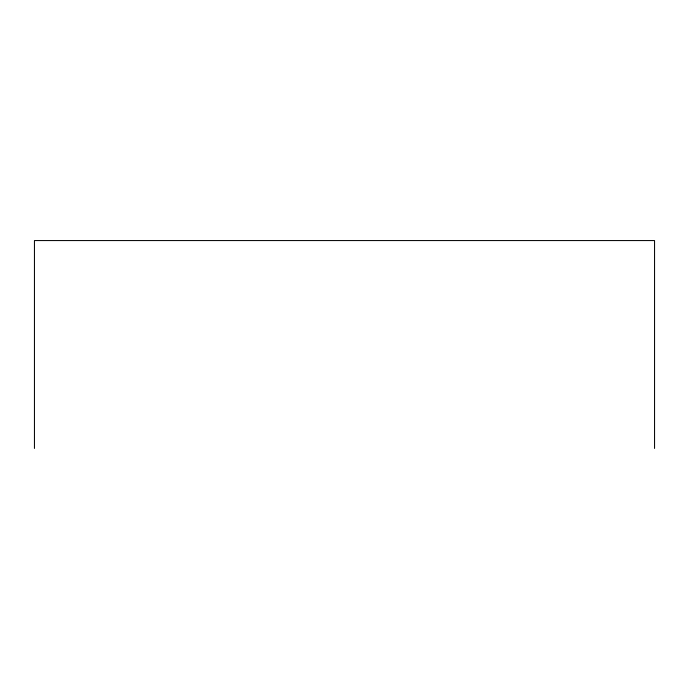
<?xml version="1.0" encoding="UTF-8"?>
<svg xmlns="http://www.w3.org/2000/svg" width="689" height="689" viewBox="0 0 689 689"><rect width="100%" height="100%" fill="white"/><g stroke="black" fill="none" stroke-linecap="round" stroke-linejoin="round"><path stroke-width="1.03" d="M654.55 448.436L654.55 240.564L34.45 240.564L34.45 448.436"/></g></svg>
